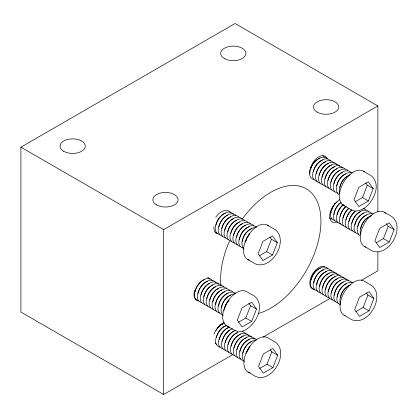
<?xml version="1.0" encoding="UTF-8"?>
<svg xmlns="http://www.w3.org/2000/svg" width="418" height="418" viewBox="0 0 418 418"><rect width="100%" height="100%" fill="white"/><g stroke="black" fill="none" stroke-linecap="round" stroke-linejoin="round"><path stroke-width="0.63" d="M215.725 304.612C216.179 299.304 219.44 293.739 224.581 291.816M218.671 306.316C219.142 300.803 222.648 295.014 228.124 293.3M221.618 308.019C222.089 302.507 225.6 296.717 231.07 295.003M239.524 239.895C239.995 234.383 243.501 228.594 248.976 226.88M242.471 241.599C242.942 236.086 246.448 230.292 251.923 228.583M313.923 282.97C314.399 277.458 317.905 271.669 323.38 269.955M316.875 284.674C317.346 279.161 320.852 273.372 326.327 271.658M319.822 286.377C320.292 280.865 323.798 275.07 329.274 273.362M322.769 288.08C323.245 282.563 326.751 276.773 332.226 275.065M325.721 289.784L325.774 288.754M331.197 212.95L331.255 211.926M328.668 291.482L328.726 290.458M334.144 214.653L334.201 213.624M331.615 293.185L331.673 292.156M334.536 295.401C334.802 289.904 338.131 284.088 343.424 282.087M337.483 297.104L337.54 296.075M195.138 291.67C196.099 286.56 199.329 281.257 204.538 279.684M198.09 293.373C199.046 288.263 202.275 282.96 207.485 281.387M215.991 225.25C216.952 220.14 220.181 214.836 225.391 213.264M201.037 295.077C201.967 290.17 204.956 285.071 209.836 283.305M218.943 226.953C219.873 222.047 222.862 216.947 227.742 215.181M203.984 296.78C204.914 291.868 207.903 286.774 212.788 285.003M221.89 228.656C222.82 223.745 225.809 218.651 230.689 216.879M206.936 298.478C207.866 293.572 210.855 288.477 215.735 286.706M224.837 230.355C225.767 225.448 228.756 220.354 233.641 218.583M209.883 300.181C210.813 295.275 213.802 290.176 218.682 288.41M227.784 232.058C228.714 227.152 231.708 222.052 236.588 220.286M212.83 301.885C213.76 296.979 216.749 291.879 221.634 290.113M230.736 233.761C231.666 228.855 234.655 223.755 239.535 221.989M233.683 235.465C234.613 230.558 237.602 225.459 242.487 223.693M236.63 237.168C237.56 232.256 240.549 227.162 245.434 225.391M216.503 337.321C217.538 332.409 220.761 327.393 225.767 325.888M224.884 307.58L226.039 304.205L228.766 300.098M219.319 339.578C220.281 334.468 223.51 329.165 228.719 327.592M222.271 341.281C223.097 336.689 225.757 332.263 229.879 329.938M245.476 242.273L246.886 237.785L249.619 233.678M225.218 342.985C226.148 338.078 229.137 332.979 234.017 331.213M228.165 344.688C229.127 339.578 232.356 334.269 237.565 332.697M231.112 346.391C232.074 341.276 235.303 335.973 240.512 334.4M234.064 348.089C235.02 342.979 238.255 337.676 243.459 336.103M237.011 349.793C237.967 344.683 241.202 339.379 246.406 337.807M239.958 351.496C240.92 346.386 244.149 341.083 249.358 339.51M242.91 353.2C243.84 348.293 246.829 343.194 251.709 341.422M310.517 169.786C311.551 164.88 314.775 159.864 319.78 158.359M313.463 171.49C314.503 166.578 317.722 161.562 322.733 160.057M316.285 173.747C317.241 168.637 320.47 163.333 325.679 161.761M319.232 175.45C320.188 170.34 323.422 165.037 328.626 163.464M322.179 177.154C323.14 172.044 326.369 166.74 331.573 165.167M325.126 178.857C326.087 173.747 329.316 168.438 334.525 166.866M328.078 180.56C329.008 175.649 331.996 170.554 336.877 168.783M331.025 182.258C331.955 177.352 334.943 172.258 339.829 170.487M311.034 280.243C311.99 275.133 315.224 269.824 320.428 268.257M333.972 183.962C334.902 179.056 337.89 173.956 342.776 172.19M336.924 185.665C337.854 180.759 340.842 175.659 345.723 173.893M331.411 210.855L333.616 205.295M339.871 187.369C340.801 182.462 343.789 177.363 348.669 175.597M334.228 213.112C335.006 208.88 337.3 204.736 340.947 202.343M337.18 214.815C337.859 210.876 339.938 207.197 343.006 204.627M340.127 216.519C340.811 212.579 342.885 208.901 345.952 206.33M325.904 288.195C326.944 283.289 330.163 278.273 335.173 276.763M343.073 218.222C343.758 214.282 345.838 210.604 348.905 208.028M328.851 289.899C329.891 284.987 333.109 279.971 338.12 278.466M346.02 219.92C346.705 215.986 348.784 212.302 351.851 209.731M331.803 291.602C332.806 286.894 335.785 282.077 340.477 280.384M348.973 221.624C349.657 217.684 351.731 214.006 354.798 211.435M351.919 223.327C352.849 218.421 355.838 213.321 360.724 211.555M337.572 295.563C338.502 290.656 341.49 285.557 346.37 283.791M354.866 225.03C355.796 220.119 358.785 215.024 363.67 213.253M340.518 297.266C341.475 292.156 344.709 286.847 349.913 285.275M357.818 226.728C358.748 221.822 361.737 216.728 366.617 214.956M360.765 228.432C361.722 223.322 364.956 218.018 370.16 216.446M224.027 310.537L224.665 307.852M259.306 255.832L266.637 251.599L271.434 239.242L269.955 237.142M238.453 322.252L245.784 318.02L250.581 305.662L248.736 303.04M272.531 255.001L277.327 242.644L272.531 235.825L262.943 241.358L258.146 253.716L262.943 260.539L272.531 255.001L266.637 251.599M251.678 321.421L256.474 309.064L251.678 302.245L242.09 307.784L237.299 320.136L242.09 326.96L251.678 321.421L245.784 318.02M259.683 368.462L267.018 364.224L271.81 351.872L270.336 349.772M272.912 367.631L277.704 355.274L272.912 348.45L263.324 353.989L258.528 366.346L263.324 373.164L272.912 367.631L267.018 364.224M355.175 201.779L362.505 197.547L367.297 185.19L365.823 183.089M368.399 200.948L373.196 188.591L368.399 181.773L358.811 187.306L354.015 199.663L358.811 206.482L368.399 200.948L362.505 197.547M376.069 242.842L383.4 238.61L388.197 226.253L386.352 223.63M355.822 311.676L363.153 307.444L367.95 295.087L366.471 292.987M389.294 242.012L394.09 229.654L389.294 222.836L379.706 228.374L374.909 240.726L379.706 247.55L389.294 242.012L383.4 238.61M369.047 310.846L373.844 298.489L369.047 291.67L359.459 297.203L354.663 309.56L359.459 316.379L369.047 310.846L363.153 307.444M246.374 352.677L248.501 348.246L249.995 346.308M245.742 240.878L246.646 238.673L248.976 235.052M224.889 307.298L227.047 302.966M213.917 334.233C215.855 329.321 219.622 324.744 224.795 323.124M246.124 353.508L247.028 351.303L249.739 347.196M334.295 204.271L335.048 203.3M215.777 217.287C218.536 212.772 226.337 207.041 230.611 212.71M227.355 302.433L229.268 300.025M217.564 327.581L221.038 324.833L222.82 324.185M341.031 202.437C336.067 206.137 328.48 219.743 337.854 222.397M343.549 204.538C338.768 208.268 331.62 221.603 340.801 224.1M346.067 206.644C341.49 210.416 334.75 223.463 343.753 225.804M349.014 208.347C344.437 212.114 337.702 225.166 346.7 227.507M351.961 210.05C347.384 213.817 340.649 226.864 349.647 229.21M355.775 210.949C350.812 214.643 343.225 228.254 352.593 230.908M337.065 201.878L336.291 202.443A12.618 7.289 -60 0 0 329.677 216.216A12.618 7.289 -60 0 0 336.291 222.35M362.913 209.078C373.096 203.002 382.266 184.74 371.127 175.628L363.273 171.093M339.912 199.538C333.867 202.657 324.985 217.512 334.907 220.699M232.633 354.683L163.689 394.487L20.9 312.047L20.9 147.173L235.083 23.512L377.867 105.953L377.867 211.524M20.9 147.173L163.689 229.607L377.867 105.953M263.152 337.065L329.833 298.562M361.481 280.29L377.867 270.827L377.867 251.929M362.678 209.178L359.182 210.667L355.582 211.059M242.466 331.14C254.839 327.111 266.595 306.018 254.405 296.101L246.552 291.565A19.782 11.422 -60 0 0 226.023 304.351A19.782 11.422 -60 0 0 228.437 326.515M350.096 174.755C343.188 177.859 337.953 186.12 339.573 193.753M371.565 215.604C364.313 218.462 358.837 227 360.468 234.822M226.598 325.267C219.743 327.346 209.59 343.915 219.999 347.165M229.55 326.97C222.695 329.05 212.543 345.618 222.946 348.868M232.497 328.673C225.642 330.753 215.489 347.321 225.892 350.571M350.744 284.653C343.836 287.756 338.601 296.017 340.221 303.651M235.444 330.377C228.589 332.456 218.436 349.025 228.845 352.269M256.056 227.298C247.19 227.784 237.534 241.719 244.023 249.201M235.203 293.718C226.337 294.204 216.681 308.139 223.17 315.621M256.438 339.928C247.571 340.414 237.915 354.344 244.399 361.826M314.012 179.63C301.744 175.994 318.088 150.804 327.388 158.652M316.959 181.334C304.231 177.702 322.315 150.788 330.899 161.212M319.906 183.037C307.178 179.406 325.261 152.492 333.851 162.916M322.858 184.74C310.13 181.104 328.208 154.195 336.798 164.614M325.805 186.438C313.077 182.807 331.16 155.898 339.745 166.317M328.752 188.142C316.024 184.51 334.107 157.602 342.697 168.02M331.699 189.845C319.43 186.209 335.779 161.019 345.08 168.867M334.651 191.548C322.382 187.912 338.726 162.722 348.027 170.57M337.598 193.252C325.329 189.61 341.673 164.426 350.974 172.268M331.955 218.995L330.272 218.666L329.379 218.008M355.546 232.612C343.277 228.975 359.621 203.785 368.922 211.633M358.492 234.315C346.224 230.679 362.568 205.489 371.868 213.337M215.547 232.617L216.67 232.836M219.617 234.535C206.889 230.903 224.973 203.994 233.557 214.413M222.564 236.238C210.296 232.601 226.64 207.412 235.945 215.26M225.516 237.941C213.248 234.305 229.592 209.115 238.892 216.963M228.463 239.645C216.195 236.008 232.539 210.818 241.839 218.666M231.41 241.348C219.142 237.706 235.486 212.522 244.791 220.364M234.357 243.046C222.094 239.409 238.438 214.22 247.738 222.068M237.309 244.749C225.041 241.113 241.385 215.923 250.685 223.771M240.256 246.453C227.988 242.816 244.331 217.626 253.632 225.474M243.203 248.156C230.935 244.52 247.278 219.33 256.584 227.178M314.66 289.528C302.392 285.891 318.735 260.701 328.036 268.549M317.607 291.231C304.879 287.6 322.962 260.686 331.547 271.11M320.554 292.934C307.826 289.303 325.909 262.389 334.499 272.813M323.506 294.638C310.778 291.001 328.856 264.092 337.446 274.511M326.453 296.336C313.725 292.704 331.808 265.796 340.393 276.214M329.4 298.039C316.672 294.408 334.755 267.499 343.345 277.918M332.347 299.743C319.624 296.111 337.702 269.197 346.292 279.621M335.299 301.446C323.03 297.809 339.374 272.62 348.675 280.468M338.246 303.149C325.977 299.507 342.321 274.323 351.622 282.166M340.633 304.738C335.048 303.421 336.777 295.709 338.742 291.963C341.391 286.947 346.71 280.891 353.011 282.751M198.764 300.96C186.036 297.323 204.12 270.415 212.71 280.833M201.711 302.658C188.983 299.027 207.067 272.118 215.657 282.537M204.663 304.361C191.935 300.73 210.014 273.821 218.604 284.24M207.61 306.065C195.342 302.428 211.686 277.238 220.986 285.086M210.557 307.768C198.289 304.132 214.633 278.942 223.938 286.79M213.509 309.472C201.241 305.83 217.585 280.645 226.885 288.488M216.456 311.17C204.188 307.533 220.532 282.343 229.832 290.191M219.403 312.873C207.135 309.236 223.478 284.047 232.784 291.895M222.35 314.576C210.087 310.94 226.431 285.75 235.731 293.598M231.791 353.973C219.063 350.341 237.147 323.433 245.732 333.851M234.738 355.676C222.01 352.045 240.094 325.131 248.684 335.555M237.685 357.38C224.962 353.748 243.041 326.834 251.631 337.258M240.637 359.083C227.909 355.446 245.993 328.538 254.578 338.956M243.584 360.781C231.316 357.144 247.66 331.955 256.96 339.803M352.364 172.853C342.608 170.298 331.087 187.369 338.862 194.621M362.976 208.467L364.412 208.812L365.975 209.93M373.258 213.922C363.503 211.362 351.982 228.432 359.757 235.689M351.669 210.045L354.558 210.938M217.433 233.746L216.508 233.458A12.618 7.289 -60 0 1 213.943 226.577M325.047 266.977L323.198 266.407A12.618 7.289 -60 0 0 312.429 274.265A12.618 7.289 -60 0 0 311.008 287.521L312.429 288.838A12.618 7.289 -60 0 0 314.273 289.408M234.947 330.523L237.842 331.411M367.297 185.19L373.196 188.591M384.168 212.156L392.021 216.691C405.852 227.632 388.625 257.462 372.239 250.957L364.381 246.421M388.197 226.253L394.09 229.654M343.486 205.358L351.345 209.893M267.405 225.145L275.258 229.681C289.089 240.622 271.867 270.451 255.476 263.946L247.623 259.411M271.434 239.242L277.327 242.644M367.95 295.087L373.844 298.489M344.134 315.256L351.993 319.791C368.378 326.296 385.605 296.466 371.774 285.525L363.921 280.99A19.782 11.422 -60 0 0 343.633 293.316A19.782 11.422 -60 0 0 345.221 315.757M250.581 305.662L256.474 309.064M226.77 325.831L234.623 330.366M271.81 351.872L277.704 355.274M247.999 372.041L255.858 376.571C272.243 383.081 289.465 353.247 275.64 342.311L267.786 337.775A19.782 11.422 -60 0 0 247.022 351.021A19.782 11.422 -60 0 0 250.277 372.851M322.879 155.83L324.441 156.949M207.631 277.16L209.758 279.135M163.689 229.607L163.689 394.487M198.493 300.876A12.618 7.289 -60 0 1 194.71 290.191M208.389 278.064A12.618 7.289 -60 0 1 210.035 279.015M216.508 344.218A12.618 7.289 -60 0 1 215.092 342.901M215.986 330.607A12.618 7.289 -60 0 1 216.508 329.645L218.358 326.939A12.618 7.289 -60 0 1 223.985 322.398M326.98 158.448A12.618 7.289 -60 0 0 312.429 163.506L311.008 166.463A12.618 7.289 -60 0 0 309.89 173.606M242.268 219.032A70.929 40.948 -60 0 1 320.146 211.503A70.929 40.948 -60 0 1 258.371 313.495M220.981 285.844A70.929 40.948 -60 0 1 229.513 241.123M249.29 260.095A19.782 11.422 -60 0 1 247.362 237.022A19.782 11.422 -60 0 1 268.382 225.835M366.053 247.106A19.782 11.422 -60 0 1 364.381 223.578A19.782 11.422 -60 0 1 385.595 213.264M344.573 205.86A19.782 11.422 -60 0 1 343.486 182.514A19.782 11.422 -60 0 1 364.25 171.782M156.546 204.877A12.618 7.289 0 0 0 177.666 201.612A12.618 7.289 0 0 0 162.205 192.688A12.618 7.289 0 0 0 156.546 204.877M224.372 58.551A12.618 7.289 0 0 0 245.486 55.286A12.618 7.289 0 0 0 230.031 46.361A12.618 7.289 0 0 0 224.372 58.551M317.184 112.134A12.618 7.289 0 0 0 338.298 108.868A12.618 7.289 0 0 0 322.842 99.944A12.618 7.289 0 0 0 317.184 112.134M63.735 151.29A12.618 7.289 0 0 0 84.849 148.024A12.618 7.289 0 0 0 69.393 139.1A12.618 7.289 0 0 0 63.735 151.29"/></g></svg>
